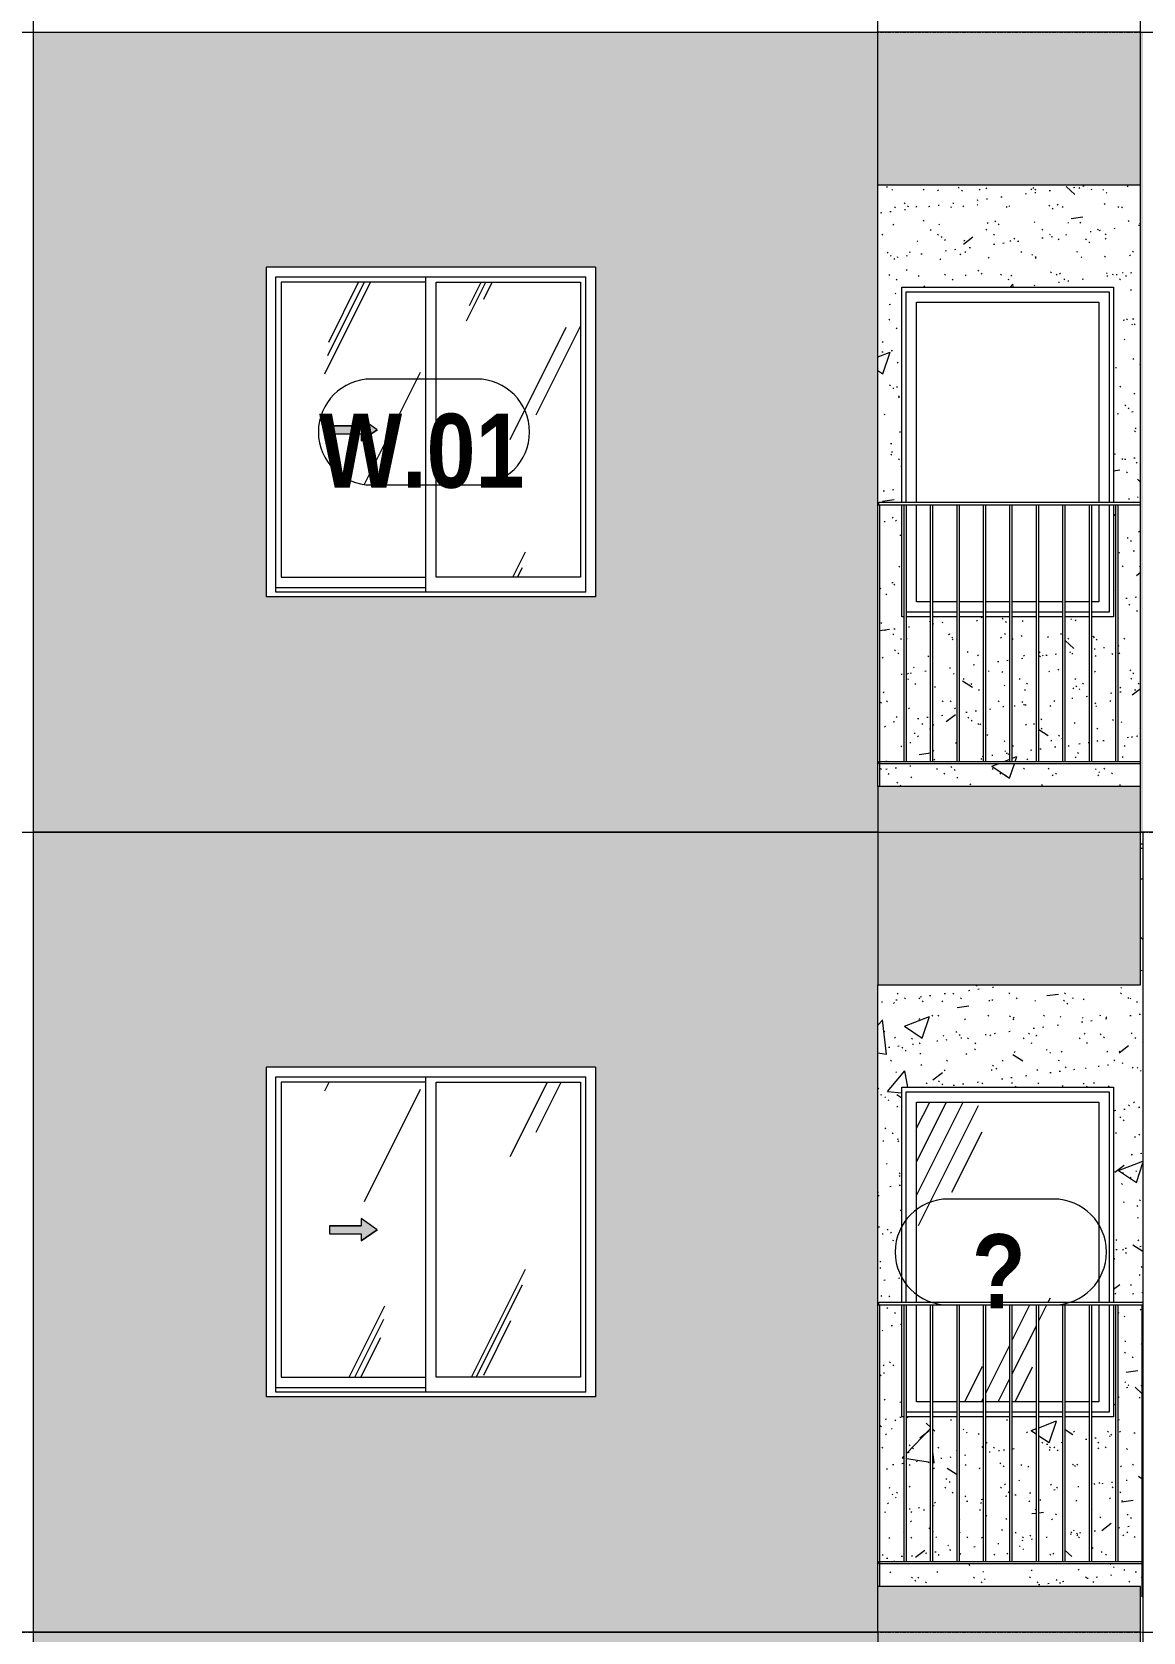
# Model space of a CAD drawing. Header units: millimetres. Extents: x 3451 to 201731, y -8641 to 35300.
# Drawn here: x 65040 to 69762, y 12400 to 19200 of the extents above; entities that cross this region are included whole.
import ezdxf

# ---------------------------------------------------------------- set-up
doc = ezdxf.new("R2010")
doc.units = ezdxf.units.MM
doc.linetypes.add('1 NÉT CALL OUT', pattern=[6, 3, -3])
doc.linetypes.add('Centre', pattern=[31.75, 6.35, -4.7625, 15.875, -4.7625])
for name, color, linetype, lineweight in [('0-1', 7, 'Continuous', 5), ('A-DETL-GENF', 92, 'Continuous', 9), ('A-DETL-GENF-2', 92, '1 NÉT CALL OUT', 9), ('A-FLOR', 192, 'Continuous', 9), ('A-FLOR-HRAL', 11, 'Continuous', 9), ('A-FLOR-HRAL-1', 253, 'Continuous', 9), ('A-FLOR-LEVL-2', 51, 'Centre', 9), ('A-GLAZ', 151, 'Continuous', 9), ('A-GLAZ-1', 7, 'Continuous', 9), ('A-GLAZ-3', 7, '1 NÉT CALL OUT', 9), ('A-GLAZ-IDEN', 152, 'Continuous', 9), ('A-WALL', 113, 'Continuous', 9), ('A-WALL-PATT-2', 9, 'Continuous', 9), ('A-WALL-PATT-3', 111, 'Continuous', 5), ('A-WALL-PATT-4', 111, 'Continuous', 9), ('I-WALL', 2, 'Continuous', 9), ('I-WALL-1', 7, 'Continuous', 9)]:
    doc.layers.add(name, color=color, linetype=linetype, lineweight=lineweight)
doc.styles.add('Arial_B_2', font='arialbd.ttf', dxfattribs={"width": 0.85, "height": 315})
pattern_1 = [(50, (49422.4, 14125), (1093.104, -95.634), [114.3, -1257.3]), (355, (49422.4, 14125), (-211.46, 1146.34), [91.44, -1005.84]), (100.451, (49513.5, 14117), (881.656, 1050.7), [97.14, -1068.54]), (46.184, (49422.4, 14429.8), (1626.475, -252.26), [171.45, -1885.95]), (96.636, (49558, 14408.8), (1424.42, 1484.57), [145.71, -1602.81]), (351.184, (49422.4, 14429.8), (1424.43, 1484.55), [137.16, -1508.76]), (21, (49574.8, 14353.6), (909.686, -613.59), [114.3, -1257.3]), (326, (49574.8, 14353.6), (370.81, 1105.13), [91.44, -1005.84]), (71.451, (49650.6, 14302.5), (1280.503, 491.53), [97.14, -1068.54]), (37.5, (49422.43, 14125), (18.531, 507.33), [50.292, -943.356, 50.292, -970.788, -1009.65]), (37.5, (49422.43, 14125), (18.531, 507.33), [-2014.728, 50.292, -959.358]), (7.5, (49422.43, 14125), (400.918, 601.084), [50.292, -531.876, 50.292, -920.496, -384.81]), (7.5, (49422.43, 14125), (400.918, 601.084), [-1552.956, 50.292, -334.518]), (327.5, (49082.58, 14125), (813.545, -34.374), [50.292, -330.708, 50.292, -1138.428, -1577.34]), (327.5, (49082.58, 14125), (813.545, -34.374), [-1569.72, 50.292, -1527.048]), (317.5, (48930.2, 14125), (888.775, 152.56), [50.292, -445.008, 50.292, -739.14, -1120.14]), (317.5, (48930.2, 14125), (888.775, 152.56), [-1284.73, 50.29, -1069.85])]
pattern_2 = [(37.5, (49422.43, 14125), (-4.7995, 146.8239), [5.029, -110.795, 5.029, -124.511, -123.825]), (37.5, (49422.43, 14125), (-4.7995, 146.8239), [-245.364, 5.029, -118.796]), (7.5, (49422.43, 14125), (134.8574, 215.0472), [5.029, -57.455, 5.029, -99.365, -40.005]), (7.5, (49422.43, 14125), (134.8574, 215.0472), [-166.878, 5.029, -34.976]), (327.5, (49328.7, 14125), (237.29776, 0.4316), [5.029, -33.071, 5.029, -132.131, -179.07]), (327.5, (49328.7, 14125), (237.29776, 0.4316), [-175.26, 5.029, -174.041]), (317.5, (49328.7, 14125), (229.067, 66.8792), [5.029, -14.021, 5.029, -84.887, -102.87]), (317.5, (49328.7, 14125), (229.067, 66.8792), [-108.966, 5.029, -97.841])]
pattern_3 = [(63.435, (51212.7, 14229.33), (-0.001, 1524), [532.46, -2875.3]), (63.435, (49688.7, 14229.33), (-0.001, 1524), [532.46, -2875.3]), (63.435, (51942.24, 14523.8), (-0.001, 1524), [532.46, -2875.3]), (63.435, (50418.24, 14523.8), (-0.001, 1524), [532.46, -2875.3]), (63.435, (51831.8, 14419.83), (-0.001, 1524), [532.46, -2875.3]), (63.435, (50307.8, 14419.83), (-0.001, 1524), [532.46, -2875.3]), (63.435, (51719.26, 15015.1), (-0.001, 1524), [258.8, -3148.97]), (63.435, (50195.26, 15015.1), (-0.001, 1524), [258.8, -3148.97]), (63.435, (51645.65, 14922.95), (-0.001, 1524), [532.46, -2875.3]), (63.435, (50121.65, 14922.95), (-0.001, 1524), [532.46, -2875.3]), (63.435, (51658.64, 14989.1), (-0.001, 1524), [532.46, -2875.3]), (63.435, (50134.64, 14989.1), (-0.001, 1524), [532.46, -2875.3]), (63.435, (51043.8, 14698.94), (-0.001, 1524), [532.46, -2875.3]), (63.435, (49519.8, 14698.94), (-0.001, 1524), [532.46, -2875.3]), (63.435, (51056.8, 14776.9), (-0.001, 1524), [532.46, -2875.3]), (63.435, (49532.8, 14776.9), (-0.001, 1524), [532.46, -2875.3]), (63.435, (51060.3, 14833.1), (-0.001, 1524), [532.46, -2875.3]), (63.435, (49536.3, 14833.1), (-0.001, 1524), [532.46, -2875.3])]

# ---------------------------------------------------------------- blocks, each defined once
blk = doc.blocks.new('M_Fixed - 900 x 1400-V153-TKCS_MẶT CẮT C')
at = {"layer": 'A-GLAZ'}
h = blk.add_hatch(dxfattribs=at)
h.set_pattern_fill('FP_18', color=256, style=0, pattern_type=2)
h.set_pattern_definition([(63.435, (49613, 14220.2), (-766.75, 2300.24), [952.5, -571.5, 952.5, -571.5, -1211.71]), (63.435, (49613, 14220.2), (-766.75, 2300.24), [-3048, 381, -830.7]), (63.435, (49565.3, 14267.9), (-766.75, 2300.24), [762, -952.5, 571.5, -571.5, -1402.21]), (63.435, (49565.3, 14267.9), (-766.75, 2300.24), [-2857.5, 666.75, -735.46]), (63.435, (49565.3, 14410.8), (-766.75, 2300.24), [571.5, -1143, 381, -571.5, -1592.71]), (63.435, (49565.3, 14410.8), (-766.75, 2300.24), [-2667, 857.25, -735.46]), (63.435, (49708.2, 14267.9), (-766.75, 2300.24), [571.5, -1143, 476.25, -2068.96]), (63.435, (49851, 14410.8), (-766.75, 2300.24), [285.75, -1428.75, 190.5, -2354.71]), (63.435, (49613, 14648.9), (-766.75, 2300.24), [190.5, -1428.75, 190.5, -762, -1687.96]), (63.435, (49613, 14648.9), (-766.75, 2300.24), [-2571.75, 476.25, -1211.7]), (63.435, (50470.2, 14506), (-766.75, 2300.24), [952.5, -1428.75, 1143, -754.51]), (63.435, (50470.2, 14363.1), (-766.75, 2300.24), [1333.5, -952.5, 1428.75, -564.01]), (63.435, (50565.4, 14410.8), (-766.75, 2300.24), [1524, -762, 1143, -830.71]), (63.435, (50708.3, 14553.6), (-766.75, 2300.24), [952.5, -1333.5, 762, -1211.71]), (63.435, (50565.4, 14839.4), (-766.75, 2300.24), [476.25, -1905, 571.5, -1306.96]), (63.435, (50851.2, 14696.5), (-766.75, 2300.24), [381, -1905, 381, -1592.71])])
h.paths.add_polyline_path([(68859, 13378), (68859, 13790), (68800, 13790), (68800, 13378)])
h.paths.add_polyline_path([(68981.5, 13378), (69084, 13378), (69084, 13790), (68981.5, 13790), (68981.5, 13559.5)])
h.paths.add_polyline_path([(69574, 13378), (69574, 13790), (69544, 13790), (69544, 13378)])
h.paths.add_polyline_path([(68971.5, 13378), (68971.5, 13790), (68869, 13790), (68869, 13378)])
h.paths.add_polyline_path([(69534, 13378), (69534, 13790), (69431.5, 13790), (69431.5, 13378)])
h.paths.add_polyline_path([(69421.5, 13378), (69421.5, 13790), (69319, 13790), (69319, 13378)])
h.paths.add_polyline_path([(69094, 13378), (69196.5, 13378), (69196.5, 13790), (69094, 13790)])
h.paths.add_polyline_path([(69309, 13378), (69309, 13790), (69206.5, 13790), (69206.5, 13378)])
h.paths.add_polyline_path([(69152, 13800), (69574, 13800), (69574, 14652), (68800, 14652), (68800, 13800), (69024.5, 13800)])
at = {"layer": 'A-GLAZ-1'}
for p, q in [((68756, 14696), (69618, 14696)), ((68756, 13800), (68756, 14696)), ((69618, 14696), (69618, 13800)), ((68800, 14652), (69574, 14652)), ((68800, 13800), (68800, 14652)), ((69574, 14652), (69574, 13800)), ((68800, 13378), (68800, 13790)), ((69574, 13790), (69574, 13378)), ((69618, 13790), (69618, 13334)), ((68859, 13334), (68756.5, 13334)), ((68859, 13378), (68800, 13378)), ((68971.5, 13378), (68869, 13378)), ((68971.5, 13334), (68869, 13334)), ((69084, 13378), (68981.5, 13378)), ((69084, 13334), (68981.5, 13334)), ((69196.5, 13378), (69094, 13378)), ((69196.5, 13334), (69094, 13334)), ((69309, 13378), (69206.5, 13378)), ((69309, 13334), (69206.5, 13334)), ((69421.5, 13378), (69319, 13378)), ((69421.5, 13334), (69319, 13334)), ((69534, 13378), (69431.5, 13378)), ((69534, 13334), (69431.5, 13334)), ((69574, 13378), (69544, 13378)), ((69618, 13334), (69544, 13334))]:
    blk.add_line(p, q, dxfattribs=at)
blk = doc.blocks.new('Railing - 10mm-901206-TKCS_MẶT CẮT C')
at = {"layer": 'A-FLOR-HRAL-1'}
for p, q in [((68746.5, 5900), (68746.5, 6990)), ((68756.5, 5900), (68756.5, 6990))]:
    blk.add_line(p, q, dxfattribs=at)
blk = doc.blocks.new('Railing - 50 x 10mm-901205-TKCS_MẶT CẮT C')
at = {"layer": 'A-FLOR-HRAL-1'}
for p in [(68634.9, 6990), (68644, 5794)]:
    blk.add_line(p, (68644, 6990), dxfattribs=at)
blk = doc.blocks.new('Railing - 50 x 10mm-V11-TKCS_MẶT CẮT C')
at = {"layer": 'A-FLOR-HRAL-1'}
for p, q in [((69759, 6990), (69761.9, 6990)), ((69759, 5750), (69759, 6990)), ((69761.9, 5750), (69759, 5750))]:
    blk.add_line(p, q, dxfattribs=at)
blk = doc.blocks.new('Railing - Railing-V155-TKCS_MẶT CẮT C')
at = {"layer": 'A-FLOR-HRAL-1'}
for p, q in [((68639, 12690), (68639, 12700)), ((68639, 12700), (69761.9, 12700)), ((69761.9, 12690), (68639, 12690))]:
    blk.add_line(p, q, dxfattribs=at)
for name, p in [('Railing - 50 x 10mm-901205-TKCS_MẶT CẮT C', (0, 6800)), ('Railing - 10mm-901206-TKCS_MẶT CẮT C', (0, 6800)), ('Railing - 10mm-901206-TKCS_MẶT CẮT C', (112.5, 6800)), ('Railing - 10mm-901206-TKCS_MẶT CẮT C', (225, 6800)), ('Railing - 10mm-901206-TKCS_MẶT CẮT C', (337.5, 6800)), ('Railing - 10mm-901206-TKCS_MẶT CẮT C', (450, 6800)), ('Railing - 10mm-901206-TKCS_MẶT CẮT C', (562.5, 6800)), ('Railing - 10mm-901206-TKCS_MẶT CẮT C', (675, 6800)), ('Railing - 10mm-901206-TKCS_MẶT CẮT C', (787.5, 6800)), ('Railing - 10mm-901206-TKCS_MẶT CẮT C', (900, 6800)), ('Railing - 50 x 10mm-V11-TKCS_MẶT CẮT C', (0, 6800))]:
    blk.add_blockref(name, p)
blk = doc.blocks.new('Top Rail Type - Top Rail_Internal_-883274-TKCS_MẶT CẮT C')
at = {"layer": 'A-FLOR-HRAL-1'}
for p, q in [((68639, 6990), (68639, 7000)), ((69761.9, 7000), (68639, 7000)), ((68639, 6990), (69761.9, 6990))]:
    blk.add_line(p, q, dxfattribs=at)
blk = doc.blocks.new('NCV_TKTC_TANG 3 - 4_rvt-1-TKCS_MẶT CẮT C')
at = {"layer": 'A-WALL-PATT-2'}
h = blk.add_hatch(dxfattribs=at)
h.set_pattern_fill('FP_4', color=256, style=0, pattern_type=2)
h.set_pattern_definition(pattern_1)
h.paths.add_polyline_path([(69761.9, 12350), (69761.9, 12550), (69759, 12550), (69759, 12690), (68644, 12690), (68644, 12594), (69751.9, 12594), (69751.9, 12350)])
h.paths.add_polyline_path([(69431.5, 12700), (69534, 12700), (69534, 13315), (69431.5, 13315), (69431.5, 12700.1)])
h.paths.add_polyline_path([(69084, 12700), (69084, 13315), (68981.5, 13315), (68981.5, 12700), (69024.5, 12700)])
h.paths.add_polyline_path([(69421.5, 12700), (69421.5, 13315), (69319, 13315), (69319, 12700)])
h.paths.add_polyline_path([(68971.5, 12700), (68971.5, 13315), (68869, 13315), (68869, 12700)])
h.paths.add_polyline_path([(69309, 12700), (69309, 13315), (69206.5, 13315), (69206.5, 12700)])
h.paths.add_polyline_path([(69758, 12700), (69759, 12700), (69759, 13790), (69656.5, 13790), (69656.5, 12700)])
h.paths.add_polyline_path([(69544, 12700), (69646.5, 12700), (69646.5, 13790), (69637, 13790), (69637, 13315), (69544, 13315), (69544, 12945.8)])
h.paths.add_polyline_path([(69196.5, 12700), (69196.5, 13315), (69094, 13315), (69094, 12700)])
h.paths.add_polyline_path([(68859, 12700), (68859, 13315), (68756.5, 13315), (68756.5, 12700)])
h.paths.add_polyline_path([(68746.5, 12700), (68746.5, 13315), (68737, 13315), (68737, 13790), (68644, 13790), (68644, 12700)])
h.paths.add_polyline_path([(68634.9, 13790), (68639, 13790), (68639, 13800), (68737, 13800), (68737, 14715), (69637, 14715), (69637, 13800), (69761.9, 13800), (69761.9, 15600), (69751.9, 15600), (69751.9, 15150), (68634.9, 15150), (68634.9, 14800)])
h = blk.add_hatch(dxfattribs=at)
h.set_pattern_fill('FP_5', color=256, style=0, pattern_type=2)
h.set_pattern_definition(pattern_2)
h.paths.add_polyline_path([(69761.9, 12350), (69761.9, 12550), (69759, 12550), (69759, 12690), (68644, 12690), (68644, 12594), (69751.9, 12594), (69751.9, 12350)])
h.paths.add_polyline_path([(69431.5, 12700), (69534, 12700), (69534, 13315), (69431.5, 13315), (69431.5, 12700.1)])
h.paths.add_polyline_path([(69084, 12700), (69084, 13315), (68981.5, 13315), (68981.5, 12700), (69024.5, 12700)])
h.paths.add_polyline_path([(69421.5, 12700), (69421.5, 13315), (69319, 13315), (69319, 12700)])
h.paths.add_polyline_path([(68971.5, 12700), (68971.5, 13315), (68869, 13315), (68869, 12700)])
h.paths.add_polyline_path([(69309, 12700), (69309, 13315), (69206.5, 13315), (69206.5, 12700)])
h.paths.add_polyline_path([(69758, 12700), (69759, 12700), (69759, 13790), (69656.5, 13790), (69656.5, 12700)])
h.paths.add_polyline_path([(69544, 12700), (69646.5, 12700), (69646.5, 13790), (69637, 13790), (69637, 13315), (69544, 13315), (69544, 12945.8)])
h.paths.add_polyline_path([(69196.5, 12700), (69196.5, 13315), (69094, 13315), (69094, 12700)])
h.paths.add_polyline_path([(68859, 12700), (68859, 13315), (68756.5, 13315), (68756.5, 12700)])
h.paths.add_polyline_path([(68746.5, 12700), (68746.5, 13315), (68737, 13315), (68737, 13790), (68644, 13790), (68644, 12700)])
h.paths.add_polyline_path([(68634.9, 13790), (68639, 13790), (68639, 13800), (68737, 13800), (68737, 14715), (69637, 14715), (69637, 13800), (69761.9, 13800), (69761.9, 15600), (69751.9, 15600), (69751.9, 15150), (68634.9, 15150), (68634.9, 14800)])
at = {"layer": 'I-WALL-1'}
for p, q in [((69761.9, 15600), (69751.9, 15600)), ((68737, 13800), (68737, 14715)), ((68737, 14715), (69637, 14715)), ((69637, 14715), (69637, 13800)), ((68737, 13315), (68737, 13790)), ((69637, 13790), (69637, 13315)), ((68746.5, 13315), (68737, 13315)), ((68859, 13315), (68756.5, 13315)), ((68971.5, 13315), (68869, 13315)), ((69084, 13315), (68981.5, 13315)), ((69196.5, 13315), (69094, 13315)), ((69309, 13315), (69206.5, 13315)), ((69421.5, 13315), (69319, 13315)), ((69534, 13315), (69431.5, 13315)), ((69637, 13315), (69544, 13315))]:
    blk.add_line(p, q, dxfattribs=at)
at = {"layer": 'A-FLOR-HRAL'}
for name, p in [('Railing - Railing-V155-TKCS_MẶT CẮT C', (0, 0)), ('Top Rail Type - Top Rail_Internal_-883274-TKCS_MẶT CẮT C', (0, 6800))]:
    blk.add_blockref(name, p, dxfattribs=at)
at = {"layer": 'A-GLAZ'}
blk.add_blockref('M_Fixed - 900 x 1400-V153-TKCS_MẶT CẮT C', (0, 0), dxfattribs=at)
blk = doc.blocks.new('M_Fixed - 900 x 1400-901191-TKCS_MẶT CẮT C')
at = {"layer": 'A-GLAZ-1'}
for p, q in [((68756, 7896), (69618, 7896)), ((68756, 7000), (68756, 7896)), ((69618, 7896), (69618, 7000)), ((68800, 7852), (69574, 7852)), ((68800, 7000), (68800, 7852)), ((69574, 7852), (69574, 7000)), ((68800, 6578), (68800, 6990)), ((69574, 6990), (69574, 6578)), ((69618, 6990), (69618, 6534)), ((68859, 6534), (68756.5, 6534)), ((68859, 6578), (68800, 6578)), ((68971.5, 6578), (68869, 6578)), ((68971.5, 6534), (68869, 6534)), ((69084, 6578), (68981.5, 6578)), ((69084, 6534), (68981.5, 6534)), ((69196.5, 6578), (69094, 6578)), ((69196.5, 6534), (69094, 6534)), ((69309, 6578), (69206.5, 6578)), ((69309, 6534), (69206.5, 6534)), ((69421.5, 6578), (69319, 6578)), ((69421.5, 6534), (69319, 6534)), ((69534, 6578), (69431.5, 6578)), ((69534, 6534), (69431.5, 6534)), ((69574, 6578), (69544, 6578)), ((69618, 6534), (69544, 6534))]:
    blk.add_line(p, q, dxfattribs=at)
blk = doc.blocks.new('Railing - Railing-V158-TKCS_MẶT CẮT C')
at = {"layer": 'A-FLOR-HRAL-1'}
for p, q in [((68639, 22890), (68639, 22900)), ((68639, 22900), (69751.9, 22900)), ((69751.9, 22890), (68639, 22890))]:
    blk.add_line(p, q, dxfattribs=at)
for name, p in [('Railing - 50 x 10mm-901205-TKCS_MẶT CẮT C', (0, 17000)), ('Railing - 10mm-901206-TKCS_MẶT CẮT C', (0, 17000)), ('Railing - 10mm-901206-TKCS_MẶT CẮT C', (112.5, 17000)), ('Railing - 10mm-901206-TKCS_MẶT CẮT C', (225, 17000)), ('Railing - 10mm-901206-TKCS_MẶT CẮT C', (337.5, 17000)), ('Railing - 10mm-901206-TKCS_MẶT CẮT C', (450, 17000)), ('Railing - 10mm-901206-TKCS_MẶT CẮT C', (562.5, 17000)), ('Railing - 10mm-901206-TKCS_MẶT CẮT C', (675, 17000)), ('Railing - 10mm-901206-TKCS_MẶT CẮT C', (787.5, 17000)), ('Railing - 10mm-901206-TKCS_MẶT CẮT C', (900, 17000))]:
    blk.add_blockref(name, p)
blk = doc.blocks.new('Top Rail Type - Top Rail_Internal_-V159-TKCS_MẶT CẮT C')
at = {"layer": 'A-FLOR-HRAL-1'}
for p, q in [((68639, 23990), (68639, 24000)), ((69751.9, 24000), (68639, 24000)), ((68639, 23990), (69751.9, 23990))]:
    blk.add_line(p, q, dxfattribs=at)
blk = doc.blocks.new('NCV_TKTC_TANG 5_rvt-1-TKCS_MẶT CẮT C')
at = {"layer": 'A-WALL-PATT-2'}
h = blk.add_hatch(dxfattribs=at)
h.set_pattern_fill('FP_4', color=256, style=0, pattern_type=2)
h.set_pattern_definition(pattern_1)
h.paths.add_polyline_path([(69761.9, 15750), (69761.9, 15800), (69751.9, 15799.4), (69751.9, 15750)])
h.paths.add_polyline_path([(68867.6, 15994), (69751.9, 15994), (69751.9, 16090), (68644, 16090), (68644, 15994)])
h.paths.add_polyline_path([(69196.5, 16100), (69196.5, 16715), (69094, 16715), (69094, 16100)])
h.paths.add_polyline_path([(69206.5, 16100), (69309, 16100), (69309, 16715), (69206.5, 16715), (69206.5, 16299.3)])
h.paths.add_polyline_path([(69319, 16100), (69421.5, 16100), (69421.5, 16715), (69319, 16715), (69319, 16199.7)])
h.paths.add_polyline_path([(69431.5, 16100), (69534, 16100), (69534, 16715), (69431.5, 16715), (69431.5, 16100.1)])
h.paths.add_polyline_path([(68971.5, 16100), (68971.5, 16715), (68869, 16715), (68869, 16100)])
h.paths.add_polyline_path([(68859, 16100), (68859, 16715), (68756.5, 16715), (68756.5, 16100)])
h.paths.add_polyline_path([(68746.5, 16100), (68746.5, 16715), (68737, 16715), (68737, 17190), (68644, 17190), (68644, 16100)])
h.paths.add_polyline_path([(68994.8, 16100), (69084, 16100), (69084, 16715), (68981.5, 16715), (68981.5, 16100)])
h.paths.add_polyline_path([(69751.9, 16100), (69751.9, 17190), (69656.5, 17190), (69656.5, 16100)])
h.paths.add_polyline_path([(69646.5, 16100), (69646.5, 17190), (69637, 17190), (69637, 16715), (69544, 16715), (69544, 16100)])
h.paths.add_polyline_path([(68639, 17190), (68639, 17200), (68737, 17200), (68737, 18115), (69637, 18115), (69637, 17200), (69751.9, 17200), (69751.9, 18550), (68634.9, 18550), (68634.9, 17190)])
h = blk.add_hatch(dxfattribs=at)
h.set_pattern_fill('FP_5', color=256, style=0, pattern_type=2)
h.set_pattern_definition(pattern_2)
h.paths.add_polyline_path([(69761.9, 15750), (69761.9, 15800), (69751.9, 15799.4), (69751.9, 15750)])
h.paths.add_polyline_path([(68867.6, 15994), (69751.9, 15994), (69751.9, 16090), (68644, 16090), (68644, 15994)])
h.paths.add_polyline_path([(69196.5, 16100), (69196.5, 16715), (69094, 16715), (69094, 16100)])
h.paths.add_polyline_path([(69206.5, 16100), (69309, 16100), (69309, 16715), (69206.5, 16715), (69206.5, 16299.3)])
h.paths.add_polyline_path([(69319, 16100), (69421.5, 16100), (69421.5, 16715), (69319, 16715), (69319, 16199.7)])
h.paths.add_polyline_path([(69431.5, 16100), (69534, 16100), (69534, 16715), (69431.5, 16715), (69431.5, 16100.1)])
h.paths.add_polyline_path([(68971.5, 16100), (68971.5, 16715), (68869, 16715), (68869, 16100)])
h.paths.add_polyline_path([(68859, 16100), (68859, 16715), (68756.5, 16715), (68756.5, 16100)])
h.paths.add_polyline_path([(68746.5, 16100), (68746.5, 16715), (68737, 16715), (68737, 17190), (68644, 17190), (68644, 16100)])
h.paths.add_polyline_path([(68994.8, 16100), (69084, 16100), (69084, 16715), (68981.5, 16715), (68981.5, 16100)])
h.paths.add_polyline_path([(69751.9, 16100), (69751.9, 17190), (69656.5, 17190), (69656.5, 16100)])
h.paths.add_polyline_path([(69646.5, 16100), (69646.5, 17190), (69637, 17190), (69637, 16715), (69544, 16715), (69544, 16100)])
h.paths.add_polyline_path([(68639, 17190), (68639, 17200), (68737, 17200), (68737, 18115), (69637, 18115), (69637, 17200), (69751.9, 17200), (69751.9, 18550), (68634.9, 18550), (68634.9, 17190)])
at = {"layer": 'I-WALL-1'}
for p, q in [((68737, 17200), (68737, 18115)), ((68737, 18115), (69637, 18115)), ((69637, 18115), (69637, 17200)), ((68737, 16715), (68737, 17190)), ((69637, 17190), (69637, 16715)), ((68746.5, 16715), (68737, 16715)), ((68859, 16715), (68756.5, 16715)), ((68971.5, 16715), (68869, 16715)), ((69084, 16715), (68981.5, 16715)), ((69196.5, 16715), (69094, 16715)), ((69309, 16715), (69206.5, 16715)), ((69421.5, 16715), (69319, 16715)), ((69534, 16715), (69431.5, 16715)), ((69637, 16715), (69544, 16715)), ((69751.9, 15750), (69761.9, 15750))]:
    blk.add_line(p, q, dxfattribs=at)
at = {"layer": 'A-FLOR-HRAL'}
for name in ['Railing - Railing-V158-TKCS_MẶT CẮT C', 'Top Rail Type - Top Rail_Internal_-V159-TKCS_MẶT CẮT C']:
    blk.add_blockref(name, (0, -6800), dxfattribs=at)
at = {"layer": 'A-GLAZ'}
blk.add_blockref('M_Fixed - 900 x 1400-901191-TKCS_MẶT CẮT C', (0, 10200), dxfattribs=at)
blk = doc.blocks.new('1_FAMILY RVT - W01-WxH 1400x1400xmm-V167-TKCS_MẶT CẮT C')
at = {"layer": 'A-DETL-GENF-2'}
blk.add_hatch(color=256, dxfattribs=at).paths.add_polyline_path([(66439.8, 17462.1), (66507.5, 17509.5), (66439.8, 17557), (66439.8, 17526.5), (66304.3, 17526.5), (66304.3, 17492.6), (66439.8, 17492.6)])
at = {"layer": 'A-GLAZ'}
h = blk.add_hatch(dxfattribs=at)
h.set_pattern_fill('FP_2', color=256, style=0, pattern_type=2)
h.set_pattern_definition(pattern_3)
h.paths.add_polyline_path([(66452.2, 16882.6), (66713.1, 16882.6), (66713.1, 18136.5), (66098.8, 18136.5), (66098.8, 16882.6)])
h.paths.add_polyline_path([(66439.8, 17462.1), (66439.8, 17492.6), (66304.3, 17492.6), (66304.3, 17526.5), (66439.8, 17526.5), (66439.8, 17557), (66507.5, 17509.5), (66452.2, 17470.7)])
h = blk.add_hatch(dxfattribs=at)
h.set_pattern_fill('FP_2', color=256, style=0, pattern_type=2)
h.set_pattern_definition(pattern_3)
h.paths.add_polyline_path([(67371.8, 16882.6), (67371.8, 18136.5), (66757.5, 18136.5), (66757.5, 16882.6)])
at = {"layer": 'A-DETL-GENF'}
for p, q in [((66439.8, 17557), (66439.8, 17526.5)), ((66507.5, 17509.5), (66439.8, 17557)), ((66507.5, 17509.5), (66439.8, 17557)), ((66439.8, 17557), (66439.8, 17526.5)), ((66304.3, 17526.5), (66304.3, 17492.6)), ((66304.3, 17526.5), (66439.8, 17526.5)), ((66439.8, 17526.5), (66304.3, 17526.5)), ((66304.3, 17526.5), (66304.3, 17492.6)), ((66304.3, 17492.6), (66439.8, 17492.6)), ((66304.3, 17492.6), (66439.8, 17492.6)), ((66507.5, 17509.5), (66439.8, 17462.1)), ((66439.8, 17462.1), (66507.5, 17509.5)), ((66439.8, 17492.6), (66439.8, 17462.1)), ((66439.8, 17492.6), (66439.8, 17462.1))]:
    blk.add_line(p, q, dxfattribs=at)
at = {"layer": 'A-GLAZ'}
for p, q in [((67435.3, 18200), (66035.3, 18200)), ((66035.3, 18200), (66035.3, 16800)), ((66076.2, 18159.1), (67394.4, 18159.1)), ((66076.2, 16819), (66076.2, 18159.1)), ((66713.1, 18159.1), (66713.1, 16819)), ((67394.4, 16819), (67394.4, 18159.1)), ((67435.3, 18200), (67435.3, 16800)), ((66098.8, 18136.5), (66098.8, 16882.6)), ((66713.1, 18136.5), (66098.8, 18136.5)), ((66757.5, 16882.6), (66757.5, 18136.5)), ((66757.5, 18136.5), (67371.8, 18136.5)), ((67371.8, 18136.5), (67371.8, 16882.6)), ((66098.8, 16882.6), (66713.1, 16882.6)), ((67371.8, 16882.6), (66757.5, 16882.6)), ((67435.3, 16800), (66035.3, 16800)), ((66713.1, 16838.1), (66076.2, 16838.1)), ((66713.1, 16838.1), (66076.2, 16838.1)), ((67394.4, 16819), (66076.2, 16819))]:
    blk.add_line(p, q, dxfattribs=at)
blk = doc.blocks.new('1_FAMILY RVT - W01-WxH 1400x1400xmm-V200-TKCS_MẶT CẮT C')
at = {"layer": 'A-DETL-GENF-2'}
blk.add_hatch(color=256, dxfattribs=at).paths.add_polyline_path([(66439.8, 14062.1), (66507.5, 14109.5), (66439.8, 14157), (66439.8, 14126.5), (66304.3, 14126.5), (66304.3, 14092.6), (66439.8, 14092.6)])
at = {"layer": 'A-GLAZ'}
h = blk.add_hatch(dxfattribs=at)
h.set_pattern_fill('FP_2', color=256, style=0, pattern_type=2)
h.set_pattern_definition(pattern_3)
h.paths.add_polyline_path([(66098.8, 13482.6), (66713.1, 13482.6), (66713.1, 14736.5), (66098.8, 14736.5), (66098.8, 14092.6)])
h.paths.add_polyline_path([(66439.8, 14062.1), (66439.8, 14092.6), (66304.3, 14092.6), (66304.3, 14126.5), (66439.8, 14126.5), (66439.8, 14157), (66507.5, 14109.5), (66452.2, 14070.7)])
h = blk.add_hatch(dxfattribs=at)
h.set_pattern_fill('FP_2', color=256, style=0, pattern_type=2)
h.set_pattern_definition(pattern_3)
h.paths.add_polyline_path([(66757.5, 13482.6), (67371.8, 13482.6), (67371.8, 14736.5), (66757.5, 14736.5), (66757.5, 14360.1)])
at = {"layer": 'A-DETL-GENF'}
for p, q in [((66439.8, 14157), (66439.8, 14126.5)), ((66507.5, 14109.5), (66439.8, 14157)), ((66507.5, 14109.5), (66439.8, 14157)), ((66439.8, 14157), (66439.8, 14126.5)), ((66304.3, 14126.5), (66304.3, 14092.6)), ((66304.3, 14126.5), (66439.8, 14126.5)), ((66439.8, 14126.5), (66304.3, 14126.5)), ((66304.3, 14126.5), (66304.3, 14092.6)), ((66304.3, 14092.6), (66439.8, 14092.6)), ((66304.3, 14092.6), (66439.8, 14092.6)), ((66507.5, 14109.5), (66439.8, 14062.1)), ((66439.8, 14062.1), (66507.5, 14109.5)), ((66439.8, 14092.6), (66439.8, 14062.1)), ((66439.8, 14092.6), (66439.8, 14062.1))]:
    blk.add_line(p, q, dxfattribs=at)
at = {"layer": 'A-GLAZ'}
for p, q in [((67435.3, 14800), (66035.3, 14800)), ((66035.3, 14800), (66035.3, 13400)), ((66076.2, 14759.1), (67394.4, 14759.1)), ((66076.2, 13419), (66076.2, 14759.1)), ((66713.1, 14759.1), (66713.1, 13419)), ((67394.4, 13419), (67394.4, 14759.1)), ((67435.3, 14800), (67435.3, 13400)), ((66098.8, 14736.5), (66098.8, 13482.6)), ((66713.1, 14736.5), (66098.8, 14736.5)), ((66757.5, 13482.6), (66757.5, 14736.5)), ((66757.5, 14736.5), (67371.8, 14736.5)), ((67371.8, 14736.5), (67371.8, 13482.6)), ((66098.8, 13482.6), (66713.1, 13482.6)), ((67371.8, 13482.6), (66757.5, 13482.6)), ((67435.3, 13400), (66035.3, 13400)), ((66713.1, 13438.1), (66076.2, 13438.1)), ((66713.1, 13438.1), (66076.2, 13438.1)), ((67394.4, 13419), (66076.2, 13419))]:
    blk.add_line(p, q, dxfattribs=at)
blk = doc.blocks.new('SSA-WINDOW TAG - 10-2062020-TKCS_MẶT CẮT C')
at = {"layer": 'A-GLAZ-IDEN'}
for p, q in [((47626.5, 10839.4), (47178.9, 10839.4)), ((47178.9, 10389.4), (47626.5, 10389.4))]:
    blk.add_line(p, q, dxfattribs=at)
for centre, start, end in [((47178.9, 10614.4), 90, 270), ((47626.5, 10614.4), 270, 90)]:
    blk.add_arc(centre, 225, start, end, dxfattribs=at)

msp = doc.modelspace()

# ---------------------------------------------------------------- hatches: boundary and pattern name
at = {"layer": 'A-WALL-PATT-3'}
msp.add_hatch(color=256, dxfattribs=at).paths.add_polyline_path([(69751.9, 15800), (69761.9, 15800), (69761.9, 19200), (69751.9, 19200), (69751.9, 16542.9)])
at = {"layer": 'A-WALL-PATT-4'}
h = msp.add_hatch(color=256, dxfattribs=at)
h.paths.add_polyline_path([(67435.3, 15800), (68634.9, 15800), (68634.9, 19200), (65045.3, 19200), (65045.3, 15800), (67394.4, 15800)])
h.paths.add_polyline_path([(66452.2, 16800), (66035.3, 16800), (66035.3, 18200), (67435.3, 18200), (67435.3, 16800), (67394.4, 16800)])
for points in [[(69024.5, 18550), (69751.9, 18550), (69751.9, 19200), (68634.9, 19200), (68634.9, 18550)], [(68634.9, 15800), (69751.9, 15800), (69751.9, 15994), (68634.9, 15994)], [(69751.9, 15150), (69751.9, 15800), (68634.9, 15800), (68634.9, 15150), (69024.5, 15150)], [(68634.9, 12400), (69751.9, 12400), (69751.9, 12594), (68634.9, 12594)], [(68634.9, 11750), (69751.9, 11750), (69751.9, 12400), (68634.9, 12400)]]:
    msp.add_hatch(color=256, dxfattribs=at).paths.add_polyline_path(points)
h = msp.add_hatch(color=256, dxfattribs=at)
h.paths.add_polyline_path([(65045.3, 12400), (68634.9, 12400), (68634.9, 15800), (65045.3, 15800), (65045.3, 12945.8)])
h.paths.add_polyline_path([(66076.2, 13400), (66035.3, 13400), (66035.3, 14800), (67435.3, 14800), (67435.3, 13400), (66452.2, 13400)])
h = msp.add_hatch(color=256, dxfattribs=at)
h.paths.add_polyline_path([(65045.3, 9000), (68634.9, 9000), (68634.9, 12400), (65045.3, 12400), (65045.3, 9200)])
h.paths.add_polyline_path([(66035.3, 10000), (66035.3, 11400), (67435.3, 11400), (67435.3, 10000), (66076.2, 10000)])

# ---------------------------------------------------------------- linework, layer by layer
at = {"layer": 'A-FLOR'}
msp.add_line((69761.9, 15730), (69751.9, 15730), dxfattribs=at)
at = {"layer": 'A-FLOR-LEVL-2'}
for p, q in [((3450.8, 19200), (93442.9, 19200)), ((3450.8, 15800), (93442.9, 15800)), ((3450.8, 12400), (93442.9, 12400))]:
    msp.add_line(p, q, dxfattribs=at)
at = {"layer": 'A-WALL'}
for p, q in [((65045.3, 29400), (65045.3, 5600)), ((69751.9, 15800), (69751.9, 29400)), ((68634.9, 15994), (68634.9, 21950)), ((61501.9, 19200), (68634.9, 19200)), ((69751.9, 19200), (73386.9, 19200)), ((61501.9, 15800), (68634.9, 15800)), ((68634.9, 15800), (65045.3, 15800)), ((76546.9, 15800), (69751.9, 15800)), ((69761.9, 15800), (69761.9, 9000)), ((68634.9, 12400), (68634.9, 15150)), ((68634.9, 12400), (61501.9, 12400)), ((65045.3, 12400), (68634.9, 12400)), ((69761.9, 12400), (76546.9, 12400))]:
    msp.add_line(p, q, dxfattribs=at)
at = {"layer": 'I-WALL'}
for p, q in [((69751.9, 19200), (68634.9, 19200)), ((68634.9, 18550), (69751.9, 18550)), ((69751.9, 15994), (68634.9, 15994)), ((68634.9, 15994), (68634.9, 15150)), ((68634.9, 15800), (69751.9, 15800)), ((69751.9, 15150), (69751.9, 15800)), ((68634.9, 15150), (69751.9, 15150)), ((69751.9, 12594), (68634.9, 12594)), ((69751.9, 11750), (69751.9, 12594)), ((69751.9, 12400), (68634.9, 12400)), ((68634.9, 12400), (68634.9, 11750))]:
    msp.add_line(p, q, dxfattribs=at)

# ---------------------------------------------------------------- block references
at = {"layer": '0-1'}
for name in ['NCV_TKTC_TANG 5_rvt-1-TKCS_MẶT CẮT C', 'NCV_TKTC_TANG 3 - 4_rvt-1-TKCS_MẶT CẮT C']:
    msp.add_blockref(name, (0, 0), dxfattribs=at)
at = {"layer": 'A-GLAZ-3'}
for name in ['1_FAMILY RVT - W01-WxH 1400x1400xmm-V167-TKCS_MẶT CẮT C', '1_FAMILY RVT - W01-WxH 1400x1400xmm-V200-TKCS_MẶT CẮT C']:
    msp.add_blockref(name, (0, 0), dxfattribs=at)
at = {"layer": 'A-GLAZ-IDEN'}
for p in [(19303.3, 6885.6), (21755, 3400.6)]:
    msp.add_blockref('SSA-WINDOW TAG - 10-2062020-TKCS_MẶT CẮT C', p, dxfattribs=at)

# ---------------------------------------------------------------- texts
at = {"layer": 'A-GLAZ-IDEN', "char_height": 315, "attachment_point": 5, "line_spacing_factor": 0.936439, "style": 'Arial_B_2'}
for s, insert, width in [('\\pt6.3756,12.7512,19.12365,25.49925,31.87485,38.25045,44.62605,50.9985,57.3741,63.7497,70.1253,76.5009,82.8765,89.24895,95.62455,102.00015,108.37575,114.75135,121.1238,127.4994,133.875,140.2506,146.6262,152.99865,159.37425,165.74985,172.12545,178.50105,184.8735,191.2491,197.6247,204.0003;W.01', (66696.7, 17418.1), 902.7), ('\\pt6.3756,12.7512,19.12365,25.49925,31.87485,38.25045,44.62605,50.9985,57.3741,63.7497,70.1253,76.5009,82.8765,89.24895,95.62455,102.00015,108.37575,114.75135,121.1238,127.4994,133.875,140.2506,146.6262,152.99865,159.37425,165.74985,172.12545,178.50105,184.8735,191.2491,197.6247,204.0003;?', (69149, 13933.1), 235.875)]:
    msp.add_mtext(s, dxfattribs=dict(at, insert=insert, width=width))

doc.saveas('drawing.dxf')
